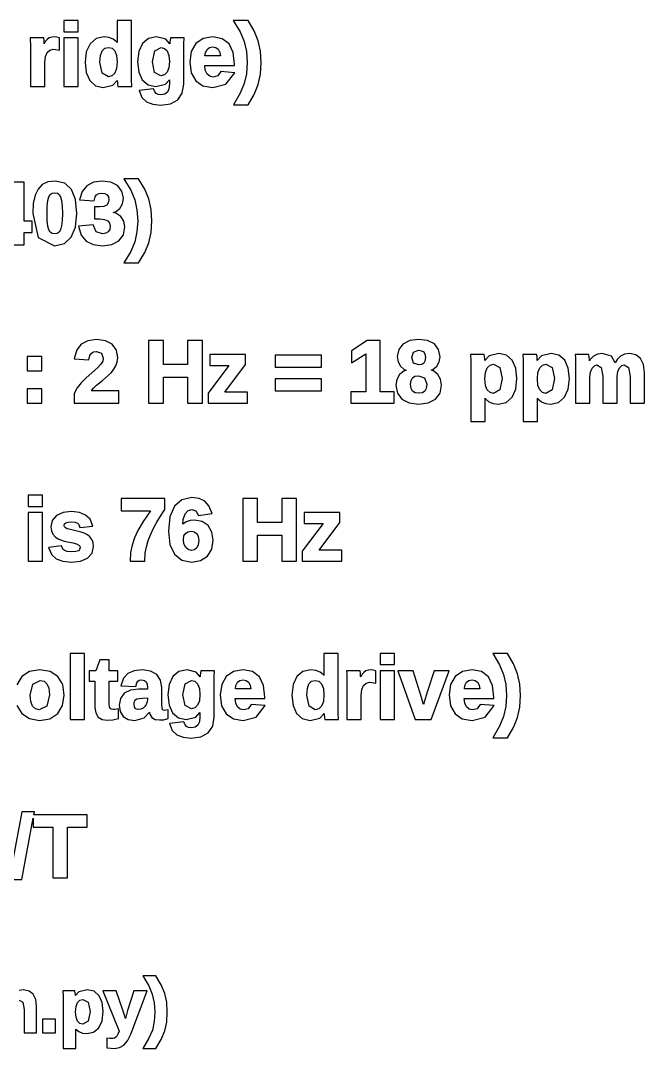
# Model space of a CAD drawing. Header units: metres. Extents: x 7 to 143, y 7 to 53.
# Drawn here: x 115.18 to 142.78, y 7.42 to 52.89 of the extents above; entities that cross this region are included whole.
import ezdxf

# ---------------------------------------------------------------- set-up
doc = ezdxf.new("R2010")
doc.units = ezdxf.units.M

msp = doc.modelspace()

# ---------------------------------------------------------------- linework, layer by layer
for p, q in [((117.725, 52.8939), (117.091, 52.8939)), ((117.091, 52.8939), (117.091, 52.4008)), ((117.725, 52.4008), (117.725, 52.8939)), ((120.079, 52.8939), (119.445, 52.8939)), ((119.445, 52.8939), (119.445, 52.0936)), ((120.079, 50.4742), (120.079, 52.8939)), ((125.242, 52.8939), (124.592, 52.8939)), ((124.592, 52.8939), (124.893, 52.3921)), ((125.517, 52.4362), (125.242, 52.8939)), ((117.091, 52.4008), (117.725, 52.4008)), ((124.893, 52.3921), (125.067, 51.9695)), ((125.694, 52.0005), (125.517, 52.4362)), ((116.202, 52.1306), (115.595, 52.1306)), ((115.595, 52.1306), (115.604, 51.9839)), ((115.604, 51.9839), (115.609, 51.8788)), ((115.609, 51.8788), (115.612, 51.7522)), ((116.214, 52.0154), (116.202, 52.1306)), ((116.222, 51.8754), (116.214, 52.0154)), ((116.223, 51.8578), (116.222, 51.8754)), ((116.287, 51.9753), (116.223, 51.8578)), ((116.361, 52.0611), (116.287, 51.9753)), ((116.449, 52.1228), (116.361, 52.0611)), ((116.556, 52.159), (116.449, 52.1228)), ((116.681, 52.1706), (116.556, 52.159)), ((116.783, 52.1628), (116.681, 52.1706)), ((116.896, 52.1294), (116.783, 52.1628)), ((116.896, 51.5862), (116.896, 52.1294)), ((117.725, 52.1306), (117.091, 52.1306)), ((117.091, 52.1306), (117.091, 49.9761)), ((117.725, 49.9761), (117.725, 52.1306)), ((118.25, 51.8714), (118.087, 51.5177)), ((118.517, 52.0954), (118.25, 51.8714)), ((118.872, 52.1691), (118.517, 52.0954)), ((119.09, 52.1447), (118.872, 52.1691)), ((119.277, 52.0711), (119.09, 52.1447)), ((119.429, 51.9479), (119.277, 52.0711)), ((119.447, 51.9202), (119.429, 51.9479)), ((119.445, 52.0936), (119.447, 51.9202)), ((120.567, 51.8783), (120.406, 51.5298)), ((120.834, 52.0986), (120.567, 51.8783)), ((121.199, 52.1716), (120.834, 52.0986)), ((121.604, 52.0727), (121.199, 52.1716)), ((121.783, 51.8677), (121.604, 52.0727)), ((121.787, 51.9344), (121.783, 51.8677)), ((121.796, 52.0315), (121.787, 51.9344)), ((121.812, 52.1306), (121.796, 52.0315)), ((122.412, 52.1306), (121.812, 52.1306)), ((122.399, 51.6059), (122.401, 51.8586)), ((122.401, 51.8586), (122.412, 52.1306)), ((122.931, 51.8801), (122.731, 51.5293)), ((123.255, 52.0977), (122.931, 51.8801)), ((123.685, 52.1693), (123.255, 52.0977)), ((124.096, 52.0921), (123.685, 52.1693)), ((124.401, 51.8576), (124.096, 52.0921)), ((124.585, 51.4779), (124.401, 51.8576)), ((125.067, 51.9695), (125.168, 51.5243)), ((125.795, 51.5412), (125.694, 52.0005)), ((115.612, 51.7522), (115.613, 51.5979)), ((115.613, 51.5979), (115.613, 49.9761)), ((116.274, 51.3002), (116.35, 51.4833)), ((116.35, 51.4833), (116.465, 51.588)), ((116.465, 51.588), (116.622, 51.6239)), ((116.622, 51.6239), (116.719, 51.6174)), ((116.719, 51.6174), (116.896, 51.5862)), ((118.087, 51.5177), (118.034, 51.0516)), ((118.716, 51.3519), (118.788, 51.5546)), ((118.788, 51.5546), (118.902, 51.6669)), ((118.902, 51.6669), (119.064, 51.7045)), ((119.064, 51.7045), (119.229, 51.6656)), ((119.229, 51.6656), (119.349, 51.5484)), ((119.349, 51.5484), (119.426, 51.3473)), ((120.406, 51.5298), (120.354, 51.0705)), ((121.012, 51.0705), (121.112, 51.55)), ((121.112, 51.55), (121.395, 51.7009)), ((121.395, 51.7009), (121.548, 51.6642)), ((121.548, 51.6642), (121.667, 51.548)), ((121.667, 51.548), (121.745, 51.352)), ((122.399, 50.0848), (122.399, 51.6059)), ((122.731, 51.5293), (122.666, 51.063)), ((123.338, 51.335), (123.358, 51.4794)), ((123.358, 51.4794), (123.428, 51.6193)), ((123.428, 51.6193), (123.532, 51.703)), ((123.532, 51.703), (123.677, 51.7315)), ((123.677, 51.7315), (123.815, 51.7045)), ((123.815, 51.7045), (123.919, 51.625)), ((123.919, 51.625), (123.992, 51.4863)), ((123.992, 51.4863), (124.018, 51.335)), ((124.644, 50.9689), (124.585, 51.4779)), ((125.168, 51.5243), (125.202, 51.0324)), ((125.828, 51.0344), (125.795, 51.5412)), ((116.247, 51.0318), (116.274, 51.3002)), ((116.247, 49.9761), (116.247, 51.0318)), ((118.034, 51.0516), (118.084, 50.591)), ((118.691, 51.0543), (118.716, 51.3519)), ((118.79, 50.5599), (118.691, 51.0543)), ((119.453, 51.0648), (119.425, 50.7738)), ((119.426, 51.3473), (119.453, 51.0648)), ((120.354, 51.0705), (120.405, 50.6137)), ((121.11, 50.601), (121.012, 51.0705)), ((121.745, 51.352), (121.772, 51.0817)), ((121.772, 51.0817), (121.745, 50.8043)), ((122.666, 51.063), (122.73, 50.5838)), ((124.018, 51.335), (123.338, 51.335)), ((124.644, 50.9008), (124.644, 50.9689)), ((125.202, 51.0324), (125.169, 50.5435)), ((125.795, 50.5247), (125.828, 51.0344)), ((118.084, 50.591), (118.239, 50.2381)), ((119.067, 50.406), (118.79, 50.5599)), ((119.344, 50.5658), (119.222, 50.4442)), ((119.425, 50.7738), (119.344, 50.5658)), ((120.082, 50.269), (120.079, 50.4742)), ((120.405, 50.6137), (120.561, 50.2687)), ((121.391, 50.4532), (121.11, 50.601)), ((121.547, 50.4901), (121.391, 50.4532)), ((121.667, 50.6061), (121.547, 50.4901)), ((121.745, 50.8043), (121.667, 50.6061)), ((122.73, 50.5838), (122.927, 50.2279)), ((123.353, 50.7006), (123.332, 50.9008)), ((123.332, 50.9008), (124.644, 50.9008)), ((123.429, 50.5286), (123.353, 50.7006)), ((123.545, 50.4297), (123.429, 50.5286)), ((124.036, 50.6424), (123.904, 50.45)), ((124.661, 50.5882), (124.036, 50.6424)), ((124.262, 50.0834), (124.661, 50.5882)), ((125.169, 50.5435), (125.07, 50.1029)), ((125.694, 50.0645), (125.795, 50.5247)), ((118.239, 50.2381), (118.493, 50.0121)), ((118.835, 49.9369), (119.267, 50.036)), ((119.222, 50.4442), (119.067, 50.406)), ((119.267, 50.036), (119.454, 50.2436)), ((119.454, 50.2436), (119.46, 50.165)), ((119.46, 50.165), (119.47, 50.0695)), ((119.47, 50.0695), (119.485, 49.9761)), ((120.096, 49.9761), (120.082, 50.269)), ((120.561, 50.2687), (120.817, 50.0511)), ((120.817, 50.0511), (121.159, 49.9787)), ((121.159, 49.9787), (121.592, 50.0793)), ((121.592, 50.0793), (121.77, 50.2784)), ((121.769, 50.0991), (121.744, 49.8733)), ((121.77, 50.2784), (121.769, 50.2051)), ((121.769, 50.2051), (121.769, 50.0991)), ((122.334, 49.685), (122.399, 50.0848)), ((122.927, 50.2279), (123.248, 50.0093)), ((123.702, 50.3965), (123.545, 50.4297)), ((123.679, 49.9371), (124.262, 50.0834)), ((123.904, 50.45), (123.702, 50.3965)), ((125.07, 50.1029), (124.897, 49.6809)), ((125.517, 49.6283), (125.694, 50.0645)), ((115.613, 49.9761), (116.247, 49.9761)), ((117.091, 49.9761), (117.725, 49.9761)), ((118.493, 50.0121), (118.835, 49.9369)), ((119.485, 49.9761), (120.096, 49.9761)), ((121.055, 49.8714), (120.418, 49.7966)), ((120.418, 49.7966), (120.545, 49.4904)), ((121.111, 49.7345), (121.055, 49.8714)), ((121.176, 49.6645), (121.111, 49.7345)), ((121.269, 49.6195), (121.176, 49.6645)), ((121.39, 49.6039), (121.269, 49.6195)), ((121.563, 49.6346), (121.39, 49.6039)), ((121.676, 49.722), (121.563, 49.6346)), ((121.744, 49.8733), (121.676, 49.722)), ((122.135, 49.3882), (122.334, 49.685)), ((123.248, 50.0093), (123.679, 49.9371)), ((124.897, 49.6809), (124.593, 49.1692)), ((125.242, 49.1692), (125.517, 49.6283)), ((120.545, 49.4904), (120.744, 49.3026)), ((120.744, 49.3026), (121.025, 49.1889)), ((121.025, 49.1889), (121.377, 49.1517)), ((121.377, 49.1517), (121.81, 49.2098)), ((121.81, 49.2098), (122.135, 49.3882)), ((124.593, 49.1692), (125.242, 49.1692)), ((115.333, 45.7515), (114.66, 45.7515)), ((115.333, 44.0179), (115.333, 45.7515)), ((116.137, 45.6384), (115.949, 45.4416)), ((116.387, 45.754), (116.137, 45.6384)), ((116.701, 45.792), (116.387, 45.754)), ((117.133, 45.7016), (116.701, 45.792)), ((117.436, 45.4267), (117.133, 45.7016)), ((118.112, 45.5855), (117.905, 45.3369)), ((118.411, 45.7408), (118.112, 45.5855)), ((118.784, 45.7918), (118.411, 45.7408)), ((119.173, 45.7426), (118.784, 45.7918)), ((119.473, 45.5921), (119.173, 45.7426)), ((119.664, 45.3487), (119.473, 45.5921)), ((120.401, 45.8939), (119.75, 45.8939)), ((119.75, 45.8939), (120.052, 45.3921)), ((120.675, 45.4362), (120.401, 45.8939)), ((115.817, 45.1652), (115.74, 44.8077)), ((115.949, 45.4416), (115.817, 45.1652)), ((116.382, 44.9299), (116.427, 45.0951)), ((116.427, 45.0951), (116.488, 45.198)), ((116.488, 45.198), (116.572, 45.2534)), ((116.572, 45.2534), (116.695, 45.2729)), ((116.695, 45.2729), (116.81, 45.2538)), ((116.81, 45.2538), (116.889, 45.1995)), ((116.889, 45.1995), (116.949, 45.0968)), ((116.949, 45.0968), (116.993, 44.9308)), ((117.608, 44.979), (117.436, 45.4267)), ((117.905, 45.3369), (117.792, 44.9592)), ((118.43, 44.9138), (118.474, 45.0933)), ((118.474, 45.0933), (118.542, 45.187)), ((118.542, 45.187), (118.642, 45.2452)), ((118.642, 45.2452), (118.775, 45.2654)), ((118.775, 45.2654), (118.912, 45.2446)), ((118.912, 45.2446), (119.007, 45.1858)), ((119.007, 45.1858), (119.065, 45.0925)), ((119.065, 45.0925), (119.085, 44.9636)), ((119.727, 45.0302), (119.664, 45.3487)), ((119.688, 44.7835), (119.727, 45.0302)), ((120.052, 45.3921), (120.226, 44.9695)), ((120.852, 45.0005), (120.675, 45.4362)), ((115.74, 44.8077), (115.714, 44.3607)), ((116.348, 44.3646), (116.357, 44.6902)), ((116.357, 44.6902), (116.382, 44.9299)), ((116.993, 44.9308), (117.019, 44.6904)), ((117.019, 44.6904), (117.028, 44.3646)), ((117.664, 44.3646), (117.608, 44.979)), ((117.792, 44.9592), (118.43, 44.9138)), ((118.671, 44.6502), (118.449, 44.6502)), ((118.449, 44.6502), (118.449, 44.1192)), ((118.861, 44.6724), (118.671, 44.6502)), ((118.987, 44.7339), (118.861, 44.6724)), ((119.06, 44.8292), (118.987, 44.7339)), ((119.085, 44.9636), (119.06, 44.8292)), ((119.373, 44.438), (119.567, 44.5831)), ((119.567, 44.5831), (119.688, 44.7835)), ((120.226, 44.9695), (120.326, 44.5243)), ((120.953, 44.5412), (120.852, 45.0005)), ((115.714, 44.3607), (115.951, 43.2982)), ((116.357, 44.042), (116.348, 44.3646)), ((117.028, 44.3646), (117.019, 44.0504)), ((117.605, 43.757), (117.664, 44.3646)), ((118.449, 44.1192), (118.683, 44.1192)), ((118.683, 44.1192), (118.895, 44.0965)), ((119.272, 44.4047), (119.373, 44.438)), ((119.398, 44.3729), (119.272, 44.4047)), ((119.615, 44.2289), (119.398, 44.3729)), ((119.751, 44.0226), (119.615, 44.2289)), ((120.326, 44.5243), (120.36, 44.0324)), ((120.986, 44.0344), (120.953, 44.5412)), ((115.69, 44.0179), (115.333, 44.0179)), ((115.69, 43.5211), (115.69, 44.0179)), ((116.384, 43.8017), (116.357, 44.042)), ((116.429, 43.635), (116.384, 43.8017)), ((116.992, 43.8121), (116.946, 43.6434)), ((117.019, 44.0504), (116.992, 43.8121)), ((117.423, 43.3081), (117.605, 43.757)), ((118.386, 43.8537), (117.747, 43.7978)), ((117.747, 43.7978), (117.863, 43.3992)), ((118.526, 43.5528), (118.386, 43.8537)), ((118.895, 44.0965), (119.038, 44.0332)), ((119.038, 44.0332), (119.119, 43.936)), ((119.119, 43.936), (119.147, 43.7997)), ((119.147, 43.7997), (119.124, 43.649)), ((119.73, 43.4147), (119.796, 43.7683)), ((119.796, 43.7683), (119.751, 44.0226)), ((120.36, 44.0324), (120.327, 43.5435)), ((120.953, 43.5247), (120.986, 44.0344)), ((115.333, 43.5211), (115.69, 43.5211)), ((115.333, 42.9761), (115.333, 43.5211)), ((115.951, 43.2982), (116.677, 42.9356)), ((116.49, 43.5321), (116.429, 43.635)), ((116.571, 43.4776), (116.49, 43.5321)), ((116.687, 43.4585), (116.571, 43.4776)), ((116.802, 43.4786), (116.687, 43.4585)), ((116.884, 43.5363), (116.802, 43.4786)), ((116.946, 43.6434), (116.884, 43.5363)), ((117.114, 43.0294), (117.423, 43.3081)), ((117.863, 43.3992), (118.078, 43.1408)), ((118.798, 43.4665), (118.526, 43.5528)), ((118.948, 43.4873), (118.798, 43.4665)), ((119.057, 43.5481), (118.948, 43.4873)), ((119.124, 43.649), (119.057, 43.5481)), ((119.531, 43.1483), (119.73, 43.4147)), ((120.327, 43.5435), (120.228, 43.1029)), ((120.852, 43.0645), (120.953, 43.5247)), ((114.724, 42.9761), (115.333, 42.9761)), ((116.677, 42.9356), (117.114, 43.0294)), ((118.078, 43.1408), (118.394, 42.9835)), ((118.394, 42.9835), (118.796, 42.9321)), ((118.796, 42.9321), (119.214, 42.9852)), ((119.214, 42.9852), (119.531, 43.1483)), ((120.228, 43.1029), (120.055, 42.6809)), ((120.675, 42.6283), (120.852, 43.0645)), ((120.055, 42.6809), (119.751, 42.1692)), ((120.401, 42.1692), (120.675, 42.6283)), ((119.751, 42.1692), (120.401, 42.1692)), ((118.157, 38.7329), (117.865, 38.577)), ((118.531, 38.7839), (118.157, 38.7329)), ((118.929, 38.7325), (118.531, 38.7839)), ((119.229, 38.5749), (118.929, 38.7325)), ((121.5, 38.7436), (120.84, 38.7436)), ((120.84, 38.7436), (120.84, 35.9683)), ((121.5, 37.6784), (121.5, 38.7436)), ((123.226, 38.7436), (122.566, 38.7436)), ((122.566, 38.7436), (122.566, 37.6784)), ((123.226, 35.9683), (123.226, 38.7436)), ((130.52, 38.7436), (129.815, 38.2859)), ((131.09, 38.7436), (130.52, 38.7436)), ((131.09, 36.4651), (131.09, 38.7436)), ((132.396, 38.7345), (132.097, 38.5831)), ((132.788, 38.7838), (132.396, 38.7345)), ((133.186, 38.7358), (132.788, 38.7838)), ((133.488, 38.5881), (133.186, 38.7358)), ((117.667, 38.3211), (117.555, 37.9238)), ((117.865, 38.577), (117.667, 38.3211)), ((118.31, 38.1796), (118.402, 38.2372)), ((118.402, 38.2372), (118.531, 38.2569)), ((118.531, 38.2569), (118.759, 38.1812)), ((119.417, 38.3189), (119.229, 38.5749)), ((119.478, 37.9835), (119.417, 38.3189)), ((129.815, 38.2859), (129.815, 37.749)), ((131.909, 38.3404), (131.846, 38.0261)), ((132.097, 38.5831), (131.909, 38.3404)), ((132.495, 37.9927), (132.569, 38.229)), ((132.569, 38.229), (132.793, 38.3082)), ((132.793, 38.3082), (132.925, 38.2893)), ((132.925, 38.2893), (133.015, 38.235)), ((133.015, 38.235), (133.069, 38.141)), ((133.676, 38.3453), (133.488, 38.5881)), ((133.739, 38.0222), (133.676, 38.3453)), ((116.113, 38.0316), (115.466, 38.0316)), ((115.466, 38.0316), (115.466, 37.3961)), ((116.113, 37.3961), (116.113, 38.0316)), ((117.555, 37.9238), (118.195, 37.8875)), ((118.195, 37.8875), (118.246, 38.0805)), ((118.246, 38.0805), (118.31, 38.1796)), ((118.811, 37.8327), (118.733, 37.6981)), ((118.759, 38.1812), (118.835, 37.9554)), ((118.835, 37.9554), (118.811, 37.8327)), ((119.399, 37.6208), (119.458, 37.7917)), ((119.458, 37.7917), (119.478, 37.9835)), ((125.133, 38.1227), (123.556, 38.1227)), ((123.556, 38.1227), (123.556, 37.6372)), ((125.133, 37.6744), (125.133, 38.1227)), ((128.488, 38.0904), (126.437, 38.0904)), ((126.437, 38.0904), (126.437, 37.567)), ((128.488, 37.567), (128.488, 38.0904)), ((129.815, 37.749), (130.457, 38.1496)), ((130.457, 38.1496), (130.457, 36.4651)), ((131.846, 38.0261), (131.883, 37.8031)), ((131.883, 37.8031), (131.991, 37.6081)), ((132.57, 37.7437), (132.495, 37.9927)), ((132.797, 37.6607), (132.57, 37.7437)), ((133.069, 37.8324), (133.015, 37.7343)), ((133.069, 38.141), (133.089, 37.9927)), ((133.089, 37.9927), (133.069, 37.8324)), ((133.595, 37.606), (133.703, 37.7998)), ((133.703, 37.7998), (133.739, 38.0222)), ((135.695, 38.1227), (135.082, 38.1227)), ((135.082, 38.1227), (135.096, 37.8615)), ((135.096, 37.8615), (135.1, 37.5999)), ((135.712, 38.0283), (135.695, 38.1227)), ((135.719, 37.9413), (135.712, 38.0283)), ((135.723, 37.8577), (135.719, 37.9413)), ((135.911, 38.067), (135.723, 37.8577)), ((136.34, 38.1676), (135.911, 38.067)), ((136.682, 38.0934), (136.34, 38.1676)), ((136.938, 37.8705), (136.682, 38.0934)), ((137.094, 37.5188), (136.938, 37.8705)), ((138.015, 38.1227), (137.402, 38.1227)), ((137.402, 38.1227), (137.416, 37.8615)), ((137.416, 37.8615), (137.42, 37.5999)), ((138.031, 38.0284), (138.015, 38.1227)), ((138.039, 37.9413), (138.031, 38.0284)), ((138.043, 37.8577), (138.039, 37.9413)), ((138.231, 38.067), (138.043, 37.8577)), ((138.66, 38.1676), (138.231, 38.067)), ((139.002, 38.0934), (138.66, 38.1676)), ((139.258, 37.8705), (139.002, 38.0934)), ((139.414, 37.5188), (139.258, 37.8705)), ((140.328, 38.1227), (139.721, 38.1227)), ((139.721, 38.1227), (139.73, 37.9806)), ((139.73, 37.9806), (139.735, 37.8813)), ((139.735, 37.8813), (139.738, 37.763)), ((139.738, 37.763), (139.74, 37.6128)), ((140.34, 38.0107), (140.328, 38.1227)), ((140.348, 37.883), (140.34, 38.0107)), ((140.351, 37.8339), (140.348, 37.883)), ((140.386, 37.8976), (140.351, 37.8339)), ((140.532, 38.0473), (140.386, 37.8976)), ((140.708, 38.1344), (140.532, 38.0473)), ((140.917, 38.1636), (140.708, 38.1344)), ((141.325, 38.0428), (140.917, 38.1636)), ((141.49, 37.7558), (141.325, 38.0428)), ((141.571, 37.9003), (141.49, 37.7558)), ((141.718, 38.0495), (141.571, 37.9003)), ((141.899, 38.135), (141.718, 38.0495)), ((142.121, 38.1632), (141.899, 38.135)), ((142.405, 38.1083), (142.121, 38.1632)), ((142.617, 37.9404), (142.405, 38.1083)), ((142.744, 37.674), (142.617, 37.9404)), ((115.466, 37.3961), (116.113, 37.3961)), ((118.583, 37.5361), (118.077, 37.0961)), ((118.733, 37.6981), (118.583, 37.5361)), ((119.075, 37.2009), (119.201, 37.3285)), ((119.201, 37.3285), (119.31, 37.4676)), ((119.31, 37.4676), (119.399, 37.6208)), ((122.566, 37.6784), (121.5, 37.6784)), ((124.394, 37.6372), (123.478, 36.4128)), ((123.556, 37.6372), (124.394, 37.6372)), ((124.222, 36.4575), (125.133, 37.6744)), ((126.437, 37.567), (128.488, 37.567)), ((132.131, 37.3868), (131.944, 37.233)), ((131.991, 37.6081), (132.157, 37.4594)), ((132.244, 37.4249), (132.131, 37.3868)), ((132.157, 37.4594), (132.244, 37.4249)), ((132.927, 37.6797), (132.797, 37.6607)), ((133.015, 37.7343), (132.927, 37.6797)), ((133.344, 37.4284), (133.427, 37.4594)), ((133.456, 37.3925), (133.344, 37.4284)), ((133.427, 37.4594), (133.595, 37.606)), ((133.646, 37.2429), (133.456, 37.3925)), ((135.1, 37.5999), (135.1, 35.1613)), ((135.726, 37.0398), (135.753, 37.3255)), ((135.753, 37.3255), (135.832, 37.5324)), ((135.832, 37.5324), (135.952, 37.6544)), ((135.952, 37.6544), (136.108, 37.6929)), ((136.108, 37.6929), (136.388, 37.5405)), ((136.388, 37.5405), (136.487, 37.0549)), ((137.145, 37.0549), (137.094, 37.5188)), ((137.42, 37.5999), (137.42, 35.1613)), ((138.046, 37.0398), (138.073, 37.3255)), ((138.073, 37.3255), (138.152, 37.5324)), ((138.152, 37.5324), (138.272, 37.6544)), ((138.272, 37.6544), (138.428, 37.6929)), ((138.428, 37.6929), (138.708, 37.5405)), ((138.708, 37.5405), (138.807, 37.0549)), ((139.464, 37.0549), (139.414, 37.5188)), ((139.74, 37.6128), (139.74, 35.9683)), ((140.373, 37.1169), (140.398, 37.3451)), ((140.398, 37.3451), (140.468, 37.5193)), ((140.468, 37.5193), (140.568, 37.6263)), ((140.568, 37.6263), (140.681, 37.6581)), ((140.681, 37.6581), (140.876, 37.5448)), ((140.876, 37.5448), (140.949, 37.1661)), ((141.579, 37.1409), (141.61, 37.3678)), ((141.61, 37.3678), (141.68, 37.5324)), ((141.68, 37.5324), (141.778, 37.6293)), ((141.778, 37.6293), (141.886, 37.6583)), ((141.886, 37.6583), (142.082, 37.5448)), ((142.082, 37.5448), (142.155, 37.1661)), ((142.785, 37.3256), (142.744, 37.674)), ((142.785, 35.9683), (142.785, 37.3256)), ((117.856, 36.8694), (117.682, 36.643)), ((118.077, 37.0961), (117.856, 36.8694)), ((118.538, 36.7589), (118.663, 36.8642)), ((118.663, 36.8642), (118.798, 36.9717)), ((118.798, 36.9717), (118.938, 37.0829)), ((118.938, 37.0829), (119.075, 37.2009)), ((121.5, 37.1151), (122.566, 37.1151)), ((121.5, 35.9683), (121.5, 37.1151)), ((122.566, 37.1151), (122.566, 35.9683)), ((128.488, 37.0404), (126.437, 37.0404)), ((126.437, 37.0404), (126.437, 36.5208)), ((128.488, 36.5208), (128.488, 37.0404)), ((131.824, 37.0211), (131.784, 36.7675)), ((131.944, 37.233), (131.824, 37.0211)), ((132.434, 36.8078), (132.457, 36.9743)), ((132.457, 36.9743), (132.524, 37.0899)), ((132.524, 37.0899), (132.631, 37.1601)), ((132.631, 37.1601), (132.78, 37.184)), ((132.78, 37.184), (133.058, 37.091)), ((133.058, 37.091), (133.151, 36.8105)), ((133.765, 37.032), (133.646, 37.2429)), ((133.805, 36.7712), (133.765, 37.032)), ((135.753, 36.7568), (135.726, 37.0398)), ((136.487, 37.0549), (136.387, 36.5549)), ((137.092, 36.5855), (137.145, 37.0549)), ((138.073, 36.7568), (138.046, 37.0398)), ((138.807, 37.0549), (138.706, 36.5549)), ((139.411, 36.5855), (139.464, 37.0549)), ((140.373, 35.9683), (140.373, 37.1169)), ((140.949, 37.1661), (140.949, 35.9683)), ((141.579, 35.9683), (141.579, 37.1409)), ((142.155, 37.1661), (142.155, 35.9683)), ((116.113, 36.6018), (115.466, 36.6018)), ((115.466, 36.6018), (115.466, 35.9683)), ((116.113, 35.9683), (116.113, 36.6018)), ((117.682, 36.643), (117.547, 36.4015)), ((117.547, 36.4015), (117.547, 35.9683)), ((118.313, 36.5069), (118.336, 36.5478)), ((119.519, 36.5069), (118.313, 36.5069)), ((118.336, 36.5478), (118.426, 36.6539)), ((118.426, 36.6539), (118.538, 36.7589)), ((119.519, 35.9683), (119.519, 36.5069)), ((123.478, 36.4128), (123.478, 35.9683)), ((125.226, 36.4575), (124.222, 36.4575)), ((125.226, 35.9683), (125.226, 36.4575)), ((126.437, 36.5208), (128.488, 36.5208)), ((130.457, 36.4651), (129.794, 36.4651)), ((129.794, 36.4651), (129.794, 35.9683)), ((131.704, 36.4651), (131.09, 36.4651)), ((131.704, 35.9683), (131.704, 36.4651)), ((131.784, 36.7675), (131.851, 36.4151)), ((131.851, 36.4151), (132.053, 36.1479)), ((132.457, 36.6202), (132.434, 36.8078)), ((132.523, 36.4999), (132.457, 36.6202)), ((132.633, 36.4312), (132.523, 36.4999)), ((132.799, 36.4068), (132.633, 36.4312)), ((132.961, 36.4311), (132.799, 36.4068)), ((133.066, 36.4992), (132.961, 36.4311)), ((133.129, 36.6212), (133.066, 36.4992)), ((133.151, 36.8105), (133.129, 36.6212)), ((133.539, 36.149), (133.739, 36.4175)), ((133.739, 36.4175), (133.805, 36.7712)), ((135.832, 36.5542), (135.753, 36.7568)), ((135.951, 36.4354), (135.832, 36.5542)), ((136.104, 36.3981), (135.951, 36.4354)), ((136.387, 36.5549), (136.104, 36.3981)), ((136.929, 36.2294), (137.092, 36.5855)), ((138.151, 36.5542), (138.073, 36.7568)), ((138.271, 36.4354), (138.151, 36.5542)), ((138.423, 36.3981), (138.271, 36.4354)), ((138.706, 36.5549), (138.423, 36.3981)), ((139.249, 36.2294), (139.411, 36.5855)), ((115.466, 35.9683), (116.113, 35.9683)), ((117.547, 35.9683), (119.519, 35.9683)), ((120.84, 35.9683), (121.5, 35.9683)), ((122.566, 35.9683), (123.226, 35.9683)), ((123.478, 35.9683), (125.226, 35.9683)), ((129.794, 35.9683), (131.704, 35.9683)), ((132.053, 36.1479), (132.374, 35.9835)), ((132.374, 35.9835), (132.795, 35.9299)), ((132.795, 35.9299), (133.219, 35.9838)), ((133.219, 35.9838), (133.539, 36.149)), ((135.734, 35.9996), (135.731, 36.1834)), ((135.731, 36.1834), (135.75, 36.1548)), ((135.734, 35.1613), (135.734, 35.9996)), ((135.75, 36.1548), (135.904, 36.0307)), ((135.904, 36.0307), (136.091, 35.9549)), ((136.091, 35.9549), (136.309, 35.9297)), ((136.309, 35.9297), (136.662, 36.004)), ((136.662, 36.004), (136.929, 36.2294)), ((138.053, 35.9996), (138.051, 36.1834)), ((138.051, 36.1834), (138.07, 36.1548)), ((138.053, 35.1613), (138.053, 35.9996)), ((138.07, 36.1548), (138.224, 36.0307)), ((138.224, 36.0307), (138.411, 35.9549)), ((138.411, 35.9549), (138.628, 35.9297)), ((138.628, 35.9297), (138.982, 36.004)), ((138.982, 36.004), (139.249, 36.2294)), ((139.74, 35.9683), (140.373, 35.9683)), ((140.949, 35.9683), (141.579, 35.9683)), ((142.155, 35.9683), (142.785, 35.9683)), ((135.1, 35.1613), (135.734, 35.1613)), ((137.42, 35.1613), (138.053, 35.1613)), ((116.15, 31.8939), (115.516, 31.8939)), ((115.516, 31.8939), (115.516, 31.4008)), ((116.15, 31.4008), (116.15, 31.8939)), ((115.516, 31.4008), (116.15, 31.4008)), ((121.559, 31.7515), (119.634, 31.7515)), ((119.634, 31.7515), (119.634, 31.2128)), ((121.559, 31.2637), (121.559, 31.7515)), ((121.987, 31.4099), (121.787, 30.942)), ((122.318, 31.6971), (121.987, 31.4099)), ((122.762, 31.792), (122.318, 31.6971)), ((123.083, 31.7524), (122.762, 31.792)), ((123.332, 31.6319), (123.083, 31.7524)), ((123.512, 31.4266), (123.332, 31.6319)), ((123.649, 31.0855), (123.512, 31.4266)), ((125.667, 31.7515), (125.006, 31.7515)), ((125.006, 31.7515), (125.006, 28.9761)), ((125.667, 30.6863), (125.667, 31.7515)), ((127.392, 31.7515), (126.732, 31.7515)), ((126.732, 31.7515), (126.732, 30.6863)), ((127.392, 28.9761), (127.392, 31.7515)), ((116.15, 31.1306), (115.516, 31.1306)), ((115.516, 31.1306), (115.516, 28.9761)), ((116.15, 28.9761), (116.15, 31.1306)), ((116.764, 30.9973), (116.579, 30.7825)), ((117.056, 31.1282), (116.764, 30.9973)), ((117.438, 31.1707), (117.056, 31.1282)), ((117.781, 31.1338), (117.438, 31.1707)), ((118.055, 31.0206), (117.781, 31.1338)), ((118.251, 30.8325), (118.055, 31.0206)), ((119.634, 31.2128), (120.92, 31.2128)), ((120.92, 31.2128), (120.603, 30.7355)), ((121.211, 30.6999), (121.376, 30.971)), ((121.376, 30.971), (121.559, 31.2637)), ((121.787, 30.942), (121.721, 30.3019)), ((122.373, 30.825), (122.46, 31.0793)), ((122.46, 31.0793), (122.589, 31.2219)), ((122.589, 31.2219), (122.752, 31.2676)), ((122.752, 31.2676), (122.926, 31.212)), ((122.926, 31.212), (123.05, 31.0018)), ((123.05, 31.0018), (123.649, 31.0855)), ((129.3, 31.1306), (127.722, 31.1306)), ((127.722, 31.1306), (127.722, 30.6451)), ((129.3, 30.6823), (129.3, 31.1306)), ((116.579, 30.7825), (116.517, 30.4999)), ((116.517, 30.4999), (116.54, 30.3194)), ((117.109, 30.5542), (117.127, 30.6255)), ((117.122, 30.4983), (117.109, 30.5542)), ((117.162, 30.4538), (117.122, 30.4983)), ((117.127, 30.6255), (117.178, 30.6724)), ((117.178, 30.6724), (117.281, 30.7038)), ((117.281, 30.7038), (117.437, 30.7152)), ((117.437, 30.7152), (117.593, 30.7008)), ((117.593, 30.7008), (117.692, 30.6614)), ((117.692, 30.6614), (117.75, 30.5994)), ((117.75, 30.5994), (117.799, 30.4628)), ((117.799, 30.4628), (118.377, 30.5232)), ((118.377, 30.5232), (118.251, 30.8325)), ((120.603, 30.7355), (120.369, 30.3317)), ((121.062, 30.4342), (121.211, 30.6999)), ((122.356, 30.6106), (122.373, 30.825)), ((122.361, 30.6169), (122.356, 30.6106)), ((122.508, 30.7173), (122.361, 30.6169)), ((122.682, 30.7784), (122.508, 30.7173)), ((122.876, 30.7988), (122.682, 30.7784)), ((123.215, 30.7386), (122.876, 30.7988)), ((123.48, 30.5552), (123.215, 30.7386)), ((123.647, 30.2686), (123.48, 30.5552)), ((126.732, 30.6863), (125.667, 30.6863)), ((128.561, 30.6451), (127.645, 29.4206)), ((127.722, 30.6451), (128.561, 30.6451)), ((128.389, 29.4654), (129.3, 30.6823)), ((116.54, 30.3194), (116.608, 30.1688)), ((116.608, 30.1688), (116.719, 30.047)), ((116.719, 30.047), (116.869, 29.952)), ((117.246, 30.4126), (117.162, 30.4538)), ((117.389, 30.3754), (117.246, 30.4126)), ((117.616, 30.3253), (117.389, 30.3754)), ((117.819, 30.2731), (117.616, 30.3253)), ((117.993, 30.2142), (117.819, 30.2731)), ((118.132, 30.143), (117.993, 30.2142)), ((118.243, 30.0536), (118.132, 30.143)), ((118.329, 29.9405), (118.243, 30.0536)), ((120.369, 30.3317), (120.221, 30.0062)), ((120.828, 29.8967), (120.934, 30.1672)), ((120.934, 30.1672), (121.062, 30.4342)), ((121.721, 30.3019), (121.786, 29.7172)), ((122.382, 29.9425), (122.406, 30.0935)), ((122.406, 30.0935), (122.475, 30.2071)), ((122.475, 30.2071), (122.581, 30.2797)), ((122.581, 30.2797), (122.721, 30.3044)), ((122.721, 30.3044), (122.865, 30.278)), ((122.865, 30.278), (122.972, 30.2009)), ((122.972, 30.2009), (123.041, 30.0717)), ((123.041, 30.0717), (123.065, 29.8861)), ((123.702, 29.9013), (123.647, 30.2686)), ((125.667, 30.123), (126.732, 30.123)), ((125.667, 28.9761), (125.667, 30.123)), ((126.732, 30.123), (126.732, 28.9761)), ((116.986, 29.6642), (116.413, 29.5784)), ((116.413, 29.5784), (116.557, 29.2631)), ((116.869, 29.952), (117.108, 29.8692)), ((117.052, 29.513), (116.986, 29.6642)), ((117.108, 29.8692), (117.488, 29.7827)), ((117.488, 29.7827), (117.652, 29.7397)), ((117.652, 29.7397), (117.75, 29.6926)), ((117.75, 29.6926), (117.797, 29.6413)), ((117.812, 29.577), (117.792, 29.4975)), ((117.797, 29.6413), (117.812, 29.577)), ((118.385, 29.7988), (118.329, 29.9405)), ((118.338, 29.3362), (118.403, 29.6231)), ((118.403, 29.6231), (118.385, 29.7988)), ((120.112, 29.6858), (120.045, 29.3616)), ((120.221, 30.0062), (120.112, 29.6858)), ((120.697, 29.3311), (120.748, 29.6195)), ((120.748, 29.6195), (120.828, 29.8967)), ((121.786, 29.7172), (121.984, 29.2879)), ((122.408, 29.7443), (122.382, 29.9425)), ((122.483, 29.5875), (122.408, 29.7443)), ((122.595, 29.488), (122.483, 29.5875)), ((122.975, 29.5643), (122.873, 29.4827)), ((123.042, 29.6993), (122.975, 29.5643)), ((123.065, 29.8861), (123.042, 29.6993)), ((123.639, 29.5025), (123.702, 29.9013)), ((116.557, 29.2631), (116.759, 29.0784)), ((117.12, 29.4457), (117.052, 29.513)), ((117.237, 29.4059), (117.12, 29.4457)), ((117.434, 29.3915), (117.237, 29.4059)), ((117.618, 29.405), (117.434, 29.3915)), ((117.734, 29.4424), (117.618, 29.405)), ((117.792, 29.4975), (117.734, 29.4424)), ((117.831, 28.9818), (118.139, 29.1166)), ((118.139, 29.1166), (118.338, 29.3362)), ((120.045, 29.3616), (120.02, 28.9761)), ((120.677, 28.9761), (120.697, 29.3311)), ((121.984, 29.2879), (122.311, 29.0244)), ((122.735, 29.4551), (122.595, 29.488)), ((122.873, 29.4827), (122.735, 29.4551)), ((123.145, 29.0012), (123.448, 29.1952)), ((123.448, 29.1952), (123.639, 29.5025)), ((127.645, 29.4206), (127.645, 28.9761)), ((129.393, 29.4654), (128.389, 29.4654)), ((129.393, 28.9761), (129.393, 29.4654)), ((115.516, 28.9761), (116.15, 28.9761)), ((116.759, 29.0784), (117.049, 28.9724)), ((117.049, 28.9724), (117.434, 28.9379)), ((117.434, 28.9379), (117.831, 28.9818)), ((120.02, 28.9761), (120.677, 28.9761)), ((122.311, 29.0244), (122.75, 28.9374)), ((122.75, 28.9374), (123.145, 29.0012)), ((125.006, 28.9761), (125.667, 28.9761)), ((126.732, 28.9761), (127.392, 28.9761)), ((127.645, 28.9761), (129.393, 28.9761)), ((118.012, 24.8939), (117.379, 24.8939)), ((117.379, 24.8939), (117.379, 21.9761)), ((118.012, 21.9761), (118.012, 24.8939)), ((118.678, 24.6129), (118.511, 24.1306)), ((119.098, 24.6129), (118.678, 24.6129)), ((119.098, 24.1306), (119.098, 24.6129)), ((129.23, 24.8939), (128.596, 24.8939)), ((128.596, 24.8939), (128.596, 24.0936)), ((129.23, 22.4742), (129.23, 24.8939)), ((131.729, 24.8939), (131.095, 24.8939)), ((131.095, 24.8939), (131.095, 24.4008)), ((131.729, 24.4008), (131.729, 24.8939)), ((136.719, 24.8939), (136.069, 24.8939)), ((136.069, 24.8939), (136.37, 24.3921)), ((136.993, 24.4362), (136.719, 24.8939)), ((116.028, 24.1692), (115.572, 24.0952)), ((116.489, 24.0978), (116.028, 24.1692)), ((118.511, 24.1306), (118.21, 24.1306)), ((118.21, 24.1306), (118.21, 23.6698)), ((119.487, 24.1306), (119.098, 24.1306)), ((119.487, 23.6698), (119.487, 24.1306)), ((120.209, 24.1287), (119.929, 24.0054)), ((120.568, 24.1689), (120.209, 24.1287)), ((120.928, 24.1188), (120.568, 24.1689)), ((121.202, 23.9646), (120.928, 24.1188)), ((122.543, 24.1716), (122.179, 24.0986)), ((122.949, 24.0727), (122.543, 24.1716)), ((123.157, 24.1306), (123.14, 24.0314)), ((123.756, 24.1306), (123.157, 24.1306)), ((123.746, 23.8586), (123.756, 24.1306)), ((125.03, 24.1693), (124.6, 24.0977)), ((125.44, 24.0921), (125.03, 24.1693)), ((128.023, 24.1691), (127.668, 24.0954)), ((128.241, 24.1447), (128.023, 24.1691)), ((128.428, 24.0711), (128.241, 24.1447)), ((130.207, 24.1306), (129.599, 24.1306)), ((129.599, 24.1306), (129.608, 23.9839)), ((130.218, 24.0154), (130.207, 24.1306)), ((130.454, 24.1228), (130.365, 24.0611)), ((130.56, 24.159), (130.454, 24.1228)), ((130.685, 24.1706), (130.56, 24.159)), ((130.787, 24.1628), (130.685, 24.1706)), ((130.9, 24.1294), (130.787, 24.1628)), ((130.9, 23.5862), (130.9, 24.1294)), ((131.095, 24.4008), (131.729, 24.4008)), ((131.729, 24.1306), (131.095, 24.1306)), ((131.095, 24.1306), (131.095, 21.9761)), ((131.729, 21.9761), (131.729, 24.1306)), ((132.545, 24.1306), (131.873, 24.1306)), ((131.873, 24.1306), (132.644, 21.9761)), ((132.915, 22.9462), (132.545, 24.1306)), ((133.48, 24.1306), (133.171, 23.1812)), ((133.352, 21.9761), (134.146, 24.1306)), ((134.146, 24.1306), (133.48, 24.1306)), ((135.162, 24.1693), (134.732, 24.0977)), ((135.573, 24.0921), (135.162, 24.1693)), ((136.37, 24.3921), (136.544, 23.9695)), ((137.171, 24.0005), (136.993, 24.4362)), ((115.226, 23.8704), (115.01, 23.5154)), ((115.572, 24.0952), (115.226, 23.8704)), ((115.714, 23.5431), (116.042, 23.6997)), ((116.042, 23.6997), (116.214, 23.6644)), ((116.214, 23.6644), (116.341, 23.5565)), ((116.833, 23.88), (116.489, 24.0978)), ((117.043, 23.5268), (116.833, 23.88)), ((118.21, 23.6698), (118.47, 23.6698)), ((118.47, 23.6698), (118.47, 22.5049)), ((119.098, 22.6553), (119.098, 23.6698)), ((119.098, 23.6698), (119.487, 23.6698)), ((119.735, 23.7994), (119.614, 23.4623)), ((119.929, 24.0054), (119.735, 23.7994)), ((120.317, 23.5968), (120.362, 23.6683)), ((120.362, 23.6683), (120.432, 23.7078)), ((120.432, 23.7078), (120.543, 23.7224)), ((120.543, 23.7224), (120.66, 23.7015)), ((120.66, 23.7015), (120.733, 23.6439)), ((121.372, 23.7137), (121.202, 23.9646)), ((121.428, 23.386), (121.372, 23.7137)), ((121.911, 23.8783), (121.751, 23.5298)), ((122.179, 24.0986), (121.911, 23.8783)), ((122.456, 23.55), (122.739, 23.7009)), ((122.739, 23.7009), (122.892, 23.6642)), ((122.892, 23.6642), (123.011, 23.548)), ((123.127, 23.8677), (122.949, 24.0727)), ((123.131, 23.9344), (123.127, 23.8677)), ((123.14, 24.0314), (123.131, 23.9344)), ((123.743, 23.6059), (123.746, 23.8586)), ((124.276, 23.8801), (124.076, 23.5293)), ((124.6, 24.0977), (124.276, 23.8801)), ((124.772, 23.6193), (124.877, 23.703)), ((124.877, 23.703), (125.022, 23.7315)), ((125.022, 23.7315), (125.159, 23.7045)), ((125.159, 23.7045), (125.264, 23.625)), ((125.745, 23.8576), (125.44, 24.0921)), ((125.929, 23.4779), (125.745, 23.8576)), ((127.401, 23.8714), (127.238, 23.5177)), ((127.668, 24.0954), (127.401, 23.8714)), ((127.94, 23.5546), (128.053, 23.6669)), ((128.053, 23.6669), (128.215, 23.7045)), ((128.215, 23.7045), (128.38, 23.6656)), ((128.38, 23.6656), (128.5, 23.5484)), ((128.58, 23.9479), (128.428, 24.0711)), ((128.598, 23.9202), (128.58, 23.9479)), ((128.596, 24.0936), (128.598, 23.9202)), ((129.608, 23.9839), (129.613, 23.8788)), ((129.613, 23.8788), (129.616, 23.7522)), ((129.616, 23.7522), (129.617, 23.5979)), ((130.226, 23.8754), (130.218, 24.0154)), ((130.227, 23.8578), (130.226, 23.8754)), ((130.291, 23.9753), (130.227, 23.8578)), ((130.365, 24.0611), (130.291, 23.9753)), ((134.408, 23.8801), (134.208, 23.5293)), ((134.732, 24.0977), (134.408, 23.8801)), ((134.904, 23.6193), (135.009, 23.703)), ((135.009, 23.703), (135.154, 23.7315)), ((135.154, 23.7315), (135.291, 23.7045)), ((135.291, 23.7045), (135.396, 23.625)), ((135.877, 23.8576), (135.573, 24.0921)), ((136.061, 23.4779), (135.877, 23.8576)), ((136.544, 23.9695), (136.645, 23.5243)), ((137.271, 23.5412), (137.171, 24.0005)), ((115.6, 23.0519), (115.714, 23.5431)), ((116.341, 23.5565), (116.424, 23.3591)), ((116.424, 23.3591), (116.452, 23.0587)), ((117.111, 23.055), (117.043, 23.5268)), ((119.614, 23.4623), (120.28, 23.4305)), ((120.039, 23.268), (119.766, 23.1328)), ((120.398, 23.3141), (120.039, 23.268)), ((120.28, 23.4305), (120.317, 23.5968)), ((120.794, 23.3208), (120.398, 23.3141)), ((120.733, 23.6439), (120.778, 23.5389)), ((120.778, 23.5389), (120.794, 23.3737)), ((120.794, 23.3737), (120.794, 23.3208)), ((121.428, 22.6355), (121.428, 23.386)), ((121.751, 23.5298), (121.698, 23.0705)), ((122.356, 23.0705), (122.456, 23.55)), ((123.011, 23.548), (123.09, 23.352)), ((123.09, 23.352), (123.117, 23.0817)), ((123.743, 22.0848), (123.743, 23.6059)), ((124.076, 23.5293), (124.01, 23.063)), ((124.682, 23.335), (124.703, 23.4794)), ((125.363, 23.335), (124.682, 23.335)), ((124.703, 23.4794), (124.772, 23.6193)), ((125.264, 23.625), (125.337, 23.4863)), ((125.337, 23.4863), (125.363, 23.335)), ((125.989, 22.9689), (125.929, 23.4779)), ((127.238, 23.5177), (127.185, 23.0516)), ((127.842, 23.0543), (127.867, 23.3519)), ((127.867, 23.3519), (127.94, 23.5546)), ((128.5, 23.5484), (128.577, 23.3473)), ((128.577, 23.3473), (128.604, 23.0648)), ((129.617, 23.5979), (129.617, 21.9761)), ((130.251, 23.0318), (130.278, 23.3002)), ((130.278, 23.3002), (130.354, 23.4834)), ((130.354, 23.4834), (130.469, 23.588)), ((130.469, 23.588), (130.627, 23.6239)), ((130.627, 23.6239), (130.723, 23.6174)), ((130.723, 23.6174), (130.9, 23.5862)), ((134.208, 23.5293), (134.143, 23.063)), ((134.815, 23.335), (134.835, 23.4794)), ((135.495, 23.335), (134.815, 23.335)), ((134.835, 23.4794), (134.904, 23.6193)), ((135.396, 23.625), (135.469, 23.4863)), ((135.469, 23.4863), (135.495, 23.335)), ((136.121, 22.9689), (136.061, 23.4779)), ((136.645, 23.5243), (136.678, 23.0324)), ((137.305, 23.0344), (137.271, 23.5412)), ((115.628, 22.7647), (115.6, 23.0519)), ((115.71, 22.5612), (115.628, 22.7647)), ((116.452, 23.0587), (116.336, 22.5632)), ((117.039, 22.5921), (117.111, 23.055)), ((119.596, 22.909), (119.54, 22.6078)), ((119.766, 23.1328), (119.596, 22.909)), ((120.198, 22.6497), (120.207, 22.7398)), ((120.207, 22.7398), (120.232, 22.8055)), ((120.232, 22.8055), (120.271, 22.8524)), ((120.271, 22.8524), (120.326, 22.8862)), ((120.326, 22.8862), (120.42, 22.9102)), ((120.42, 22.9102), (120.573, 22.9236)), ((120.573, 22.9236), (120.794, 22.9267)), ((120.78, 22.7531), (120.74, 22.6399)), ((120.794, 22.8757), (120.78, 22.7531)), ((120.794, 22.9267), (120.794, 22.8757)), ((121.698, 23.0705), (121.749, 22.6137)), ((122.455, 22.601), (122.356, 23.0705)), ((123.09, 22.8043), (123.011, 22.6061)), ((123.117, 23.0817), (123.09, 22.8043)), ((124.01, 23.063), (124.075, 22.5838)), ((124.698, 22.7006), (124.676, 22.9008)), ((124.676, 22.9008), (125.989, 22.9008)), ((125.989, 22.9008), (125.989, 22.9689)), ((127.185, 23.0516), (127.236, 22.591)), ((127.941, 22.5599), (127.842, 23.0543)), ((128.576, 22.7738), (128.495, 22.5658)), ((128.604, 23.0648), (128.576, 22.7738)), ((130.251, 21.9761), (130.251, 23.0318)), ((132.963, 22.7794), (132.915, 22.9462)), ((133.002, 22.6424), (132.963, 22.7794)), ((133.032, 22.7452), (133.002, 22.6424)), ((133.171, 23.1812), (133.032, 22.7452)), ((134.143, 23.063), (134.207, 22.5838)), ((134.83, 22.7006), (134.809, 22.9008)), ((134.809, 22.9008), (136.121, 22.9008)), ((136.121, 22.9008), (136.121, 22.9689)), ((136.678, 23.0324), (136.645, 22.5435)), ((137.271, 22.5247), (137.305, 23.0344)), ((115.01, 22.5935), (115.226, 22.2374)), ((115.837, 22.4434), (115.71, 22.5612)), ((116.005, 22.4053), (115.837, 22.4434)), ((116.336, 22.5632), (116.005, 22.4053)), ((116.82, 22.2362), (117.039, 22.5921)), ((118.47, 22.5049), (118.504, 22.2644)), ((119.111, 22.5362), (119.098, 22.6553)), ((119.145, 22.4643), (119.111, 22.5362)), ((119.197, 22.4254), (119.145, 22.4643)), ((119.283, 22.4107), (119.197, 22.4254)), ((119.35, 22.4165), (119.283, 22.4107)), ((119.51, 22.4475), (119.35, 22.4165)), ((119.51, 22.0167), (119.51, 22.4475)), ((119.54, 22.6078), (119.585, 22.3276)), ((119.585, 22.3276), (119.722, 22.1138)), ((120.212, 22.5376), (120.198, 22.6497)), ((120.252, 22.4663), (120.212, 22.5376)), ((120.312, 22.4255), (120.252, 22.4663)), ((120.395, 22.4109), (120.312, 22.4255)), ((120.499, 22.4258), (120.395, 22.4109)), ((120.595, 22.4709), (120.499, 22.4258)), ((120.677, 22.5431), (120.595, 22.4709)), ((120.645, 22.0445), (120.88, 22.2989)), ((120.74, 22.6399), (120.677, 22.5431)), ((120.88, 22.2989), (120.902, 22.2047)), ((121.437, 22.4971), (121.428, 22.6355)), ((121.46, 22.4229), (121.437, 22.4971)), ((121.493, 22.3923), (121.46, 22.4229)), ((121.551, 22.3802), (121.493, 22.3923)), ((121.602, 22.3826), (121.551, 22.3802)), ((121.714, 22.3992), (121.602, 22.3826)), ((121.714, 22.0134), (121.714, 22.3992)), ((121.749, 22.6137), (121.905, 22.2687)), ((122.735, 22.4532), (122.455, 22.601)), ((122.891, 22.4901), (122.735, 22.4532)), ((123.011, 22.6061), (122.891, 22.4901)), ((124.075, 22.5838), (124.272, 22.2279)), ((124.773, 22.5286), (124.698, 22.7006)), ((124.889, 22.4297), (124.773, 22.5286)), ((125.047, 22.3965), (124.889, 22.4297)), ((125.248, 22.45), (125.047, 22.3965)), ((125.38, 22.6424), (125.248, 22.45)), ((126.005, 22.5882), (125.38, 22.6424)), ((125.606, 22.0834), (126.005, 22.5882)), ((127.236, 22.591), (127.39, 22.2381)), ((128.219, 22.406), (127.941, 22.5599)), ((128.373, 22.4442), (128.219, 22.406)), ((128.495, 22.5658), (128.373, 22.4442)), ((129.234, 22.269), (129.23, 22.4742)), ((134.207, 22.5838), (134.404, 22.2279)), ((134.905, 22.5286), (134.83, 22.7006)), ((135.022, 22.4297), (134.905, 22.5286)), ((135.179, 22.3965), (135.022, 22.4297)), ((135.38, 22.45), (135.179, 22.3965)), ((135.513, 22.6424), (135.38, 22.45)), ((136.137, 22.5882), (135.513, 22.6424)), ((135.738, 22.0834), (136.137, 22.5882)), ((136.645, 22.5435), (136.547, 22.1029)), ((137.171, 22.0645), (137.271, 22.5247)), ((115.226, 22.2374), (115.569, 22.0118)), ((115.569, 22.0118), (116.016, 21.9375)), ((116.016, 21.9375), (116.471, 22.0114)), ((116.471, 22.0114), (116.82, 22.2362)), ((117.379, 21.9761), (118.012, 21.9761)), ((118.504, 22.2644), (118.61, 22.0841)), ((118.61, 22.0841), (118.784, 21.9761)), ((118.784, 21.9761), (119.008, 21.9417)), ((119.008, 21.9417), (119.256, 21.9585)), ((119.256, 21.9585), (119.51, 22.0167)), ((119.722, 22.1138), (119.94, 21.9808)), ((119.94, 21.9808), (120.226, 21.9372)), ((120.226, 21.9372), (120.645, 22.0445)), ((120.902, 22.2047), (120.989, 22.0654)), ((120.989, 22.0654), (121.13, 21.9799)), ((121.13, 21.9799), (121.319, 21.9533)), ((121.319, 21.9533), (121.378, 21.9543)), ((121.378, 21.9543), (121.426, 21.9573)), ((121.426, 21.9573), (121.47, 21.9617)), ((121.47, 21.9617), (121.511, 21.9672)), ((121.511, 21.9672), (121.551, 21.9742)), ((121.551, 21.9742), (121.59, 21.9832)), ((121.59, 21.9832), (121.631, 21.9932)), ((121.631, 21.9932), (121.714, 22.0134)), ((122.4, 21.8714), (121.763, 21.7966)), ((121.905, 22.2687), (122.161, 22.0511)), ((122.161, 22.0511), (122.503, 21.9787)), ((122.455, 21.7345), (122.4, 21.8714)), ((122.503, 21.9787), (122.936, 22.0793)), ((122.936, 22.0793), (123.115, 22.2784)), ((123.089, 21.8733), (123.02, 21.722)), ((123.113, 22.0991), (123.089, 21.8733)), ((123.115, 22.2784), (123.113, 22.2051)), ((123.113, 22.2051), (123.113, 22.0991)), ((123.678, 21.685), (123.743, 22.0848)), ((124.272, 22.2279), (124.593, 22.0093)), ((124.593, 22.0093), (125.024, 21.9371)), ((125.024, 21.9371), (125.606, 22.0834)), ((127.39, 22.2381), (127.644, 22.0121)), ((127.644, 22.0121), (127.986, 21.9369)), ((127.986, 21.9369), (128.419, 22.036)), ((128.419, 22.036), (128.605, 22.2436)), ((128.605, 22.2436), (128.611, 22.165)), ((128.611, 22.165), (128.621, 22.0695)), ((128.621, 22.0695), (128.636, 21.9761)), ((128.636, 21.9761), (129.248, 21.9761)), ((129.248, 21.9761), (129.234, 22.269)), ((129.617, 21.9761), (130.251, 21.9761)), ((131.095, 21.9761), (131.729, 21.9761)), ((132.644, 21.9761), (133.352, 21.9761)), ((134.404, 22.2279), (134.725, 22.0093)), ((134.725, 22.0093), (135.156, 21.9371)), ((135.156, 21.9371), (135.738, 22.0834)), ((136.547, 22.1029), (136.374, 21.6809)), ((136.993, 21.6283), (137.171, 22.0645)), ((121.763, 21.7966), (121.889, 21.4904)), ((121.889, 21.4904), (122.089, 21.3026)), ((122.52, 21.6645), (122.455, 21.7345)), ((122.613, 21.6195), (122.52, 21.6645)), ((122.735, 21.6039), (122.613, 21.6195)), ((122.907, 21.6346), (122.735, 21.6039)), ((123.02, 21.722), (122.907, 21.6346)), ((123.155, 21.2098), (123.479, 21.3882)), ((123.479, 21.3882), (123.678, 21.685)), ((136.374, 21.6809), (136.069, 21.1692)), ((136.719, 21.1692), (136.993, 21.6283)), ((122.089, 21.3026), (122.369, 21.1889)), ((122.369, 21.1889), (122.721, 21.1517)), ((122.721, 21.1517), (123.155, 21.2098)), ((136.069, 21.1692), (136.719, 21.1692)), ((115.237, 17.8939), (114.666, 14.8983)), ((115.791, 17.8939), (115.237, 17.8939)), ((115.764, 17.7515), (115.791, 17.8939)), ((118.127, 17.7515), (115.764, 17.7515)), ((118.127, 17.2186), (118.127, 17.7515)), ((115.229, 14.8983), (115.737, 17.6068)), ((115.737, 17.6068), (115.737, 17.2186)), ((115.737, 17.2186), (116.601, 17.2186)), ((116.601, 17.2186), (116.601, 14.9761)), ((117.261, 14.9761), (117.261, 17.2186)), ((117.261, 17.2186), (118.127, 17.2186)), ((114.666, 14.8983), (115.229, 14.8983)), ((116.601, 14.9761), (117.261, 14.9761)), ((121.166, 10.6305), (120.592, 10.6305)), ((120.592, 10.6305), (120.856, 10.1899)), ((121.404, 10.2342), (121.166, 10.6305)), ((115.311, 10.011), (115.118, 9.98659)), ((115.557, 9.96341), (115.311, 10.011)), ((118.131, 10.0149), (117.76, 9.92775)), ((118.428, 9.95058), (118.131, 10.0149)), ((120.856, 10.1899), (121.005, 9.82883)), ((121.556, 9.85968), (121.404, 10.2342)), ((115.108, 9.56334), (115.271, 9.46919)), ((115.741, 9.81738), (115.557, 9.96341)), ((115.851, 9.58643), (115.741, 9.81738)), ((115.886, 9.28624), (115.851, 9.58643)), ((117.584, 9.9762), (117.045, 9.9762)), ((117.045, 9.9762), (117.058, 9.74486)), ((117.058, 9.74486), (117.061, 9.52095)), ((117.599, 9.88911), (117.584, 9.9762)), ((117.606, 9.81406), (117.599, 9.88911)), ((117.609, 9.75957), (117.606, 9.81406)), ((117.76, 9.92775), (117.609, 9.75957)), ((117.702, 9.45912), (117.802, 9.56123)), ((117.802, 9.56123), (117.931, 9.59305)), ((117.931, 9.59305), (118.166, 9.46536)), ((118.649, 9.75722), (118.428, 9.95058)), ((118.784, 9.45334), (118.649, 9.75722)), ((119.412, 9.9762), (118.819, 9.9762)), ((118.819, 9.9762), (119.535, 8.1835)), ((119.7, 9.11678), (119.412, 9.9762)), ((120.187, 9.9762), (119.916, 9.10869)), ((120.052, 8.05251), (120.775, 9.9762)), ((120.775, 9.9762), (120.187, 9.9762)), ((121.005, 9.82883), (121.091, 9.44836)), ((121.642, 9.46492), (121.556, 9.85968)), ((115.271, 9.46919), (115.332, 9.14842)), ((115.332, 9.14842), (115.332, 8.11525)), ((115.886, 8.11525), (115.886, 9.28624)), ((117.061, 9.52095), (117.061, 7.42357)), ((117.612, 9.04088), (117.635, 9.28409)), ((117.635, 9.28409), (117.702, 9.45912)), ((118.166, 9.46536), (118.25, 9.05376)), ((118.828, 9.05377), (118.784, 9.45334)), ((119.774, 8.89111), (119.7, 9.11678)), ((119.916, 9.10869), (119.815, 8.74634)), ((121.091, 9.44836), (121.12, 9.02777)), ((121.671, 9.02945), (121.642, 9.46492)), ((116.72, 8.71165), (116.15, 8.71165)), ((116.15, 8.71165), (116.15, 8.11525)), ((116.72, 8.11525), (116.72, 8.71165)), ((117.635, 8.79999), (117.612, 9.04088)), ((117.701, 8.62859), (117.635, 8.79999)), ((118.25, 9.05376), (118.165, 8.62988)), ((118.642, 8.34181), (118.782, 8.64955)), ((118.782, 8.64955), (118.828, 9.05377)), ((119.815, 8.74634), (119.774, 8.89111)), ((121.12, 9.02777), (121.092, 8.60971)), ((121.642, 8.59157), (121.671, 9.02945)), ((117.618, 8.14929), (117.617, 8.28281)), ((117.617, 8.28281), (117.62, 8.27744)), ((117.62, 8.27744), (117.753, 8.16969)), ((117.801, 8.5293), (117.701, 8.62859)), ((117.927, 8.49841), (117.801, 8.5293)), ((118.165, 8.62988), (117.927, 8.49841)), ((118.411, 8.14638), (118.642, 8.34181)), ((121.008, 8.23318), (120.859, 7.87251)), ((121.092, 8.60971), (121.008, 8.23318)), ((121.404, 7.82106), (121.556, 8.19598)), ((121.556, 8.19598), (121.642, 8.59157)), ((115.332, 8.11525), (115.886, 8.11525)), ((116.15, 8.11525), (116.72, 8.11525)), ((117.618, 7.42357), (117.618, 8.14929)), ((117.753, 8.16969), (117.916, 8.10396)), ((117.916, 8.10396), (118.104, 8.08212)), ((118.104, 8.08212), (118.411, 8.14638)), ((119.126, 7.86034), (118.989, 7.87651)), ((118.989, 7.87651), (118.989, 7.45029)), ((119.196, 7.8573), (119.126, 7.86034)), ((119.276, 7.86429), (119.196, 7.8573)), ((119.337, 7.88359), (119.276, 7.86429)), ((119.387, 7.91714), (119.337, 7.88359)), ((119.434, 7.96986), (119.387, 7.91714)), ((119.484, 8.05896), (119.434, 7.96986)), ((119.535, 8.1835), (119.484, 8.05896)), ((119.748, 7.56493), (119.906, 7.75883)), ((119.906, 7.75883), (120.052, 8.05251)), ((120.859, 7.87251), (120.592, 7.42357)), ((121.166, 7.42357), (121.404, 7.82106)), ((117.061, 7.42357), (117.618, 7.42357)), ((118.989, 7.45029), (119.169, 7.42897)), ((119.169, 7.42897), (119.33, 7.42345)), ((119.33, 7.42345), (119.56, 7.45807)), ((119.56, 7.45807), (119.748, 7.56493)), ((120.592, 7.42357), (121.166, 7.42357))]:
    msp.add_line(p, q)

doc.saveas('drawing.dxf')
